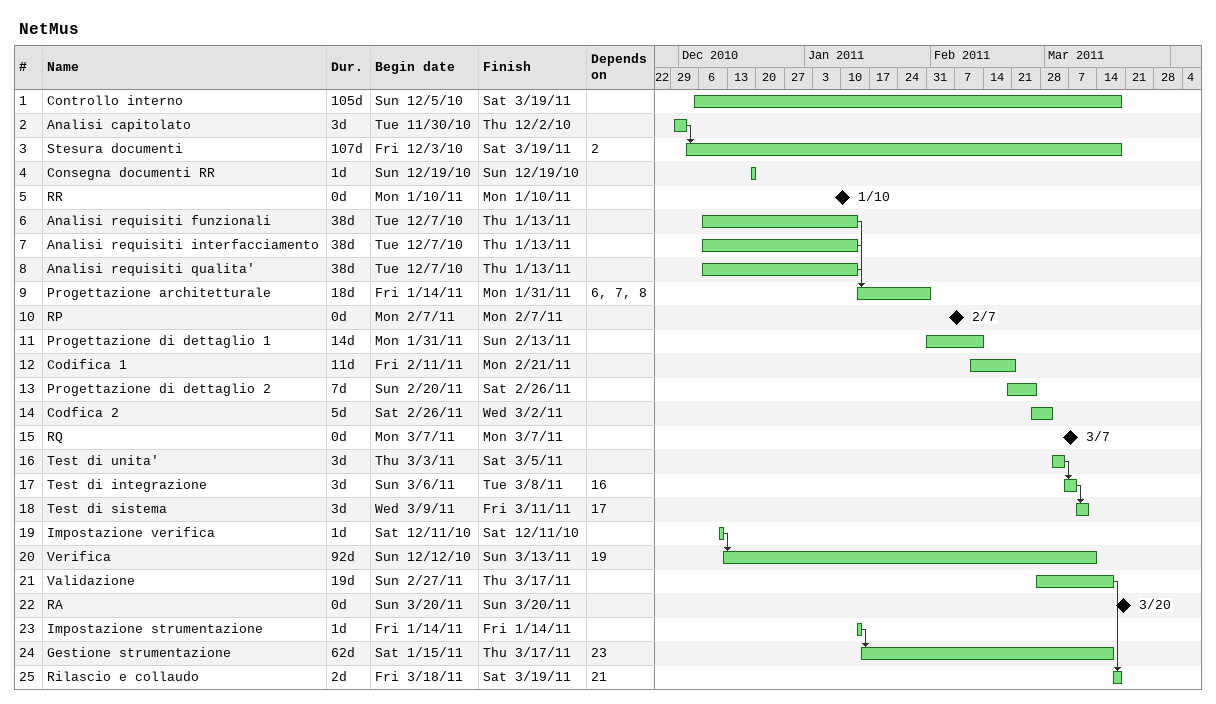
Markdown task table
NetMus

| ID | Task | Duration | Start | Finish | Predecessors |
|---|---|---|---|---|---|
| 1 | Controllo interno | 105d | 2010-12-05 | 2011-03-19 |  |
| 2 | Analisi capitolato | 3d | 2010-11-30 | 2010-12-02 |  |
| 3 | Stesura documenti | 107d | 2010-12-03 | 2011-03-19 | 2 |
| 4 | Consegna documenti RR | 1d | 2010-12-19 | 2010-12-19 |  |
| 5 | RR | 0d | 2011-01-10 | 2011-01-10 |  |
| 6 | Analisi requisiti funzionali | 38d | 2010-12-07 | 2011-01-13 |  |
| 7 | Analisi requisiti interfacciamento | 38d | 2010-12-07 | 2011-01-13 |  |
| 8 | Analisi requisiti qualita' | 38d | 2010-12-07 | 2011-01-13 |  |
| 9 | Progettazione architetturale | 18d | 2011-01-14 | 2011-01-31 | 6, 7, 8 |
| 10 | RP | 0d | 2011-02-07 | 2011-02-07 |  |
| 11 | Progettazione di dettaglio 1 | 14d | 2011-01-31 | 2011-02-13 |  |
| 12 | Codifica 1 | 11d | 2011-02-11 | 2011-02-21 |  |
| 13 | Progettazione di dettaglio 2 | 7d | 2011-02-20 | 2011-02-26 |  |
| 14 | Codfica 2 | 5d | 2011-02-26 | 2011-03-02 |  |
| 15 | RQ | 0d | 2011-03-07 | 2011-03-07 |  |
| 16 | Test di unita' | 3d | 2011-03-03 | 2011-03-05 |  |
| 17 | Test di integrazione | 3d | 2011-03-06 | 2011-03-08 | 16 |
| 18 | Test di sistema | 3d | 2011-03-09 | 2011-03-11 | 17 |
| 19 | Impostazione verifica | 1d | 2010-12-11 | 2010-12-11 |  |
| 20 | Verifica | 92d | 2010-12-12 | 2011-03-13 | 19 |
| 21 | Validazione | 19d | 2011-02-27 | 2011-03-17 |  |
| 22 | RA | 0d | 2011-03-20 | 2011-03-20 |  |
| 23 | Impostazione strumentazione | 1d | 2011-01-14 | 2011-01-14 |  |
| 24 | Gestione strumentazione | 62d | 2011-01-15 | 2011-03-17 | 23 |
| 25 | Rilascio e collaudo | 2d | 2011-03-18 | 2011-03-19 | 21 |
